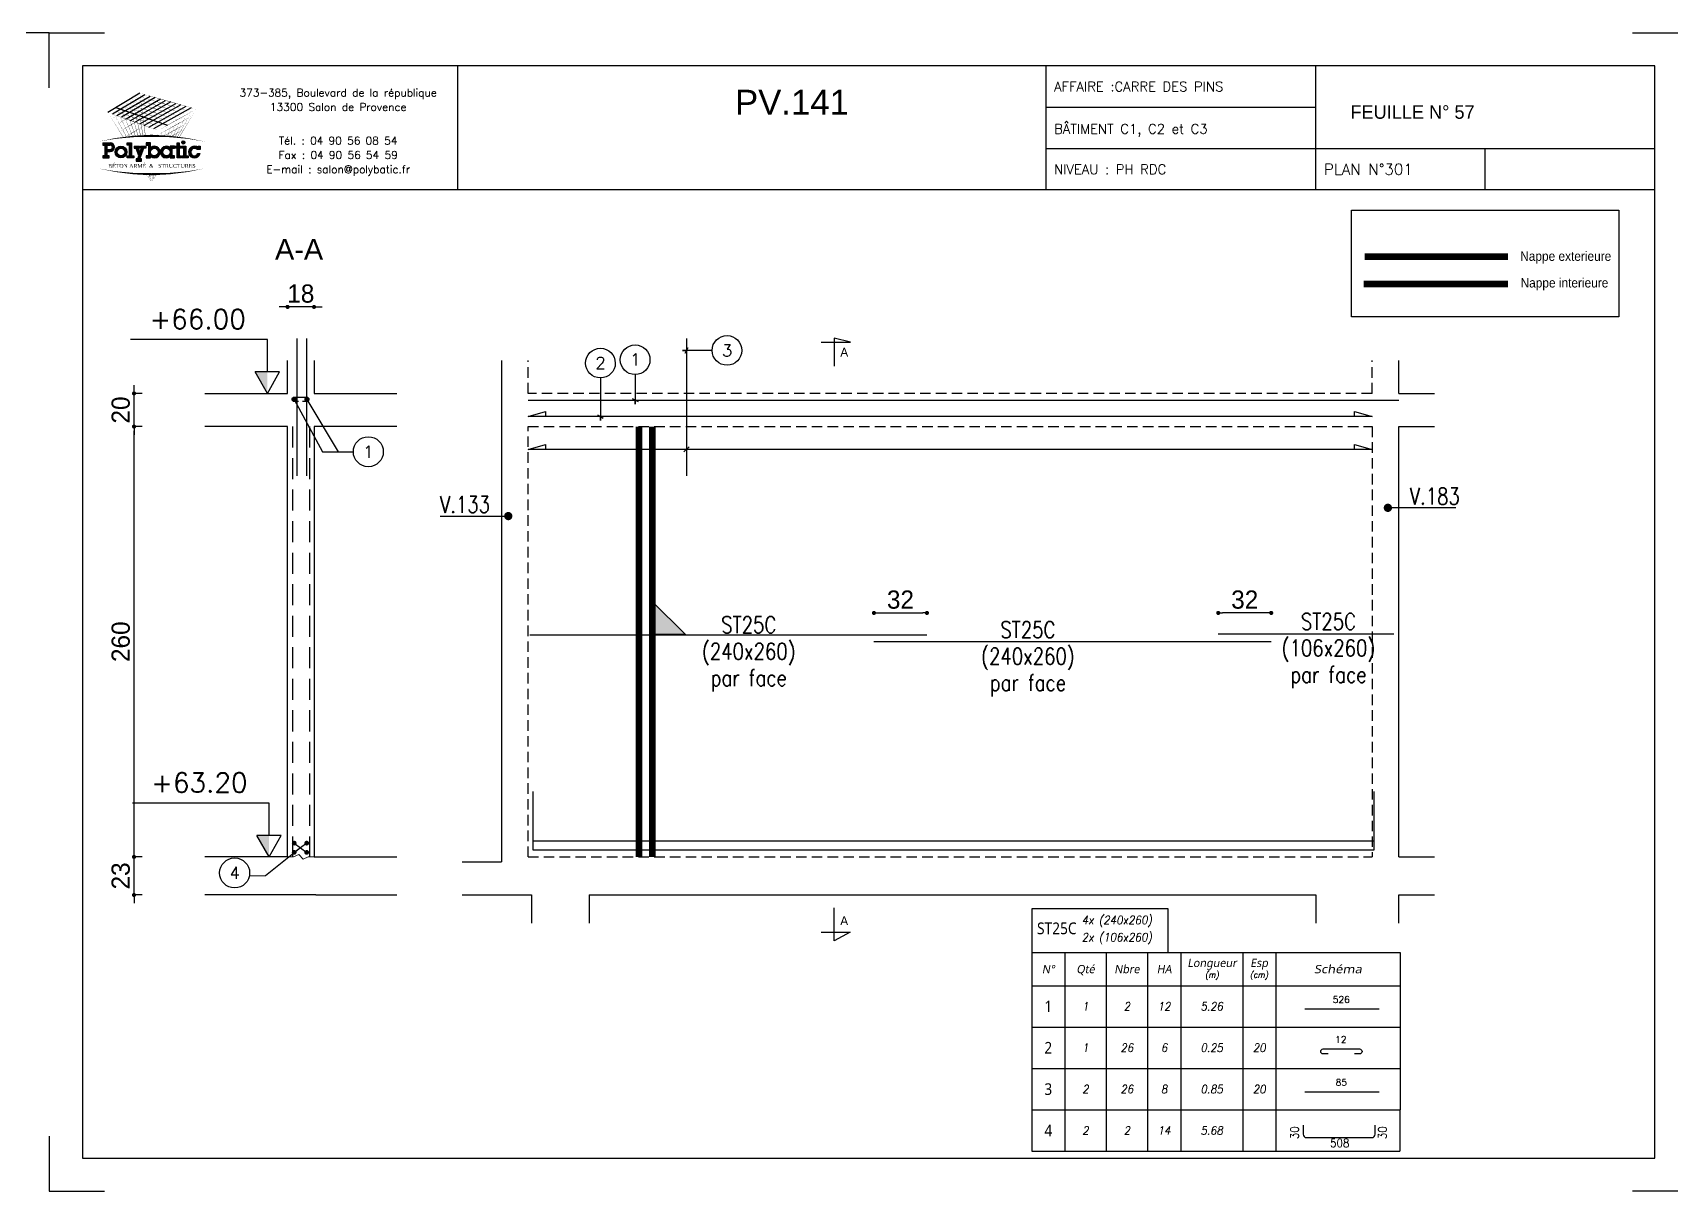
# Model space of a CAD drawing. Header units: metres. Extents: x -5618 to 118954, y -306 to 4637.
# Drawn here: x 49301 to 50291, y 894 to 1594 of the extents above; entities that cross this region are included whole.
import ezdxf
from ezdxf.enums import TextEntityAlignment as Align

# ---------------------------------------------------------------- set-up
doc = ezdxf.new("R2010")
doc.units = ezdxf.units.M
doc.linetypes.add('CACHE', pattern=[9.525, 6.35, -3.175])
doc.linetypes.add('CACHEX2', pattern=[19.05, 12.7, -6.35])
for name, color, linetype in [('COTATION', 1, 'Continuous'), ('GO-CARTOUCHE', 7, 'Continuous'), ('GO-FER-HA', 140, 'Continuous'), ('GO-TEXTE', 9, 'Continuous'), ('GO-TEXTE-FER', 3, 'Continuous'), ('K_ENT_M_Building_V.76', 7, 'Continuous'), ('STR_COTATION', 1, 'Continuous'), ('STR_TS', 22, 'Continuous'), ('STR_TS_TXT', 7, 'Continuous'), ('STR_VOI-POT', 6, 'Continuous')]:
    doc.layers.add(name, color=color, linetype=linetype)
doc.layers.add('Kofragna_forma', color=7, linetype='Continuous', lineweight=70)
doc.styles.add('ARIAL', font='ARIAL.TTF')
doc.styles.add('GrDimensions', font='simplex.shx')
doc.styles.add('Lucida', font='LSANSI.TTF')
doc.styles.add('POLYBATIC', font='TIMES.TTF')
doc.styles.add('schéma', font='simplex.shx')
doc.styles.add('Tableau', font='romans.shx', dxfattribs={"width": 0.9, "oblique": 10})
doc.styles.add('Tableau2', font='trebuc.TTF', dxfattribs={"width": 0.9, "oblique": 10})
doc.styles.add('TEXTE', font='romans.shx')
doc.styles.add('TEXTE TS', font='romans.shx', dxfattribs={"width": 0.7, "oblique": 15})
doc.styles.add('TEXTEBA', font='ARIAL.TTF')
doc.dimstyles.new('COUPE-20', dxfattribs={"dimscale": 0.5, "dimtxt": 22, "dimasz": 5, "dimexe": 0.05, "dimexo": 0, "dimgap": 5, "dimtad": 1, "dimdec": 0, "dimdsep": 46, "dimtxsty": 'Standard', "dimblk1": 'DOT', "dimblk2": 'DOT', "dimsah": 1, "dimcen": 0, "dimdle": 150, "dimclrd": 1, "dimclre": 1, "dimclrt": 7, "dimadec": 0, "dimazin": 0, "dimtfac": 1, "dimtdec": 0, "dimtix": 1, "dimtmove": 2, "dimatfit": 3, "dimldrblk": 'DOT', "dimfxl": 0, "dimtvp": 1, "dimtolj": 1, "dimtzin": 0, "dimarcsym": 0})

# ---------------------------------------------------------------- blocks, each defined once
blk = doc.blocks.new('A$C492E529B')
for color, points in [(140, [(1.413, 0.725, 1), (1.563, 0.725, 1)]), (256, [(-0.938, 0.7), (-1.138, 0.7), (-1.138, 0.6), (-1.038, 0.6), (-1.038, 0.1), (-1.138, 0.1), (-1.138, 0), (-0.838, 0), (-0.838, 0.1), (-0.938, 0.1)]), (256, [(-0.367, 0.45), (-0.268, 0.45), (-0.268, 0.55), (-0.523, 0.55), (-0.523, 0.45), (-0.473, 0.45), (-0.543, 0.253), (-0.612, 0.45), (-0.562, 0.45), (-0.562, 0.55), (-0.818, 0.55), (-0.818, 0.45), (-0.718, 0.45), (-0.595, 0.101), (-0.648, -0.05), (-0.718, -0.05), (-0.718, -0.15), (-0.468, -0.15), (-0.468, -0.05), (-0.543, -0.05)]), (256, [(1.393, 0.55), (1.292, 0.55), (1.292, 0.7), (1.193, 0.7), (1.193, 0.55), (1.093, 0.55), (1.093, 0.45), (1.193, 0.45), (1.193, 0), (1.393, 0), (1.393, 0.1), (1.292, 0.1), (1.292, 0.45), (1.393, 0.45)]), (256, [(1.613, 0.55), (1.413, 0.55), (1.413, 0.45), (1.513, 0.45), (1.513, 0.1), (1.413, 0.1), (1.413, 0), (1.712, 0), (1.712, 0.1), (1.613, 0.1)]), (256, [(2.13, 0.4), (2.283, 0.4), (2.283, 0.55), (2.183, 0.55), (2.183, 0.487, 3.359496), (2.272, 0.2), (2.166, 0.2, -3.125802)])]:
    blk.add_hatch(color=color).paths.add_polyline_path(points)
h = blk.add_hatch(color=256)
h.paths.add_polyline_path([(-1.983, 0.1), (-2.083, 0.1), (-2.083, 0.3), (-1.933, 0.3, 1), (-1.933, 0.7), (-2.283, 0.7), (-2.283, 0.6), (-2.183, 0.6), (-2.183, 0.1), (-2.283, 0.1), (-2.283, 0), (-1.983, 0)])
h.paths.add_polyline_path([(-2.083, 0.4), (-2.083, 0.6), (-1.933, 0.6, -1), (-1.933, 0.4)], flags=16)
h = blk.add_hatch(color=256)
h.paths.add_polyline_path([(-1.158, 0.275, 1), (-1.708, 0.275, 1)])
h.paths.add_polyline_path([(-1.608, 0.275, -1), (-1.258, 0.275, -1)], flags=16)
h = blk.add_hatch(color=256)
h.paths.add_polyline_path([(-0.047, 0.487), (-0.047, 0.7), (-0.248, 0.7), (-0.248, 0.6), (-0.147, 0.6), (-0.147, 0.1), (-0.248, 0.1), (-0.248, 0), (-0.047, 0), (-0.047, 0.063, 2.12132)])
h.paths.add_polyline_path([(-0.047, 0.275, -1), (0.303, 0.275, -1)], flags=16)
h = blk.add_hatch(color=256)
h.paths.add_polyline_path([(1.073, 0.1), (0.973, 0.1), (0.973, 0.45), (1.073, 0.45), (1.073, 0.55), (0.873, 0.55), (0.873, 0.487, 2.12132), (0.873, 0.063), (0.873, 0), (1.073, 0)])
h.paths.add_polyline_path([(0.523, 0.275, -1), (0.873, 0.275, -1)], flags=16)
for p, q in [((-0.595, 0.101), (-0.718, 0.45)), ((-0.648, -0.05), (-0.595, 0.101)), ((-0.543, 0.253), (-0.612, 0.45)), ((-0.543, -0.05), (-0.367, 0.45)), ((-0.543, 0.253), (-0.473, 0.45)), ((0.873, 0.55), (0.873, 0.487)), ((1.073, 0.55), (0.873, 0.55)), ((0.873, 0.063), (0.873, 0)), ((0.973, 0.1), (0.973, 0.45)), ((0.973, 0.45), (1.073, 0.45)), ((1.073, 0.1), (0.973, 0.1)), ((1.073, 0.45), (1.073, 0.55)), ((1.073, 0), (1.073, 0.1)), ((2.166, 0.2), (2.272, 0.2)), ((0.873, 0), (1.073, 0))]:
    blk.add_line(p, q)
for points in [[(-2.283, 0.7), (-1.933, 0.7)], [(-2.283, 0.7), (-2.283, 0.6), (-2.183, 0.6), (-2.183, 0.1), (-2.283, 0.1), (-2.283, 0), (-1.983, 0), (-1.983, 0.1), (-2.083, 0.1), (-2.083, 0.3), (-1.933, 0.3)], [(-2.083, 0.4), (-2.083, 0.6), (-1.933, 0.6)], [(-2.083, 0.4), (-1.933, 0.4)], [(-1.138, 0.7), (-0.938, 0.7), (-0.938, 0.1), (-0.838, 0.1), (-0.838, 0), (-1.138, 0), (-1.138, 0.1), (-1.038, 0.1), (-1.038, 0.6), (-1.138, 0.6), (-1.138, 0.7)], [(-0.818, 0.55), (-0.562, 0.55)], [(-0.818, 0.55), (-0.818, 0.45), (-0.718, 0.45)], [(-0.612, 0.45), (-0.562, 0.45), (-0.562, 0.55)], [(-0.523, 0.55), (-0.268, 0.55), (-0.268, 0.45), (-0.367, 0.45)], [(-0.473, 0.45), (-0.523, 0.45), (-0.523, 0.55)], [(-0.248, 0.7), (-0.248, 0.6), (-0.147, 0.6), (-0.147, 0.1), (-0.248, 0.1), (-0.248, 0), (-0.047, 0), (-0.047, 0.063)], [(-0.047, 0.487), (-0.047, 0.7), (-0.248, 0.7)], [(1.093, 0.55), (1.193, 0.55), (1.193, 0.7), (1.292, 0.7), (1.292, 0.55), (1.393, 0.55), (1.393, 0.45), (1.292, 0.45), (1.292, 0.1), (1.393, 0.1), (1.393, 0), (1.193, 0), (1.193, 0.45), (1.093, 0.45)], [(1.093, 0.45), (1.093, 0.55)], [(1.413, 0.45), (1.413, 0.55), (1.613, 0.55), (1.613, 0.1), (1.712, 0.1), (1.712, 0), (1.413, 0), (1.413, 0.1), (1.513, 0.1), (1.513, 0.45), (1.413, 0.45)], [(2.183, 0.487), (2.183, 0.55), (2.283, 0.55), (2.283, 0.4), (2.13, 0.4)], [(-0.648, -0.05), (-0.718, -0.05), (-0.718, -0.15), (-0.468, -0.15), (-0.468, -0.05), (-0.543, -0.05)]]:
    blk.add_lwpolyline(points)
at = {"color": 140}
blk.add_circle((1.488, 0.725), 0.075, dxfattribs=at)
for centre, radius in [((-1.433, 0.275), 0.275), ((-1.433, 0.275), 0.175), ((0.128, 0.275), 0.175), ((0.698, 0.275), 0.175)]:
    blk.add_circle(centre, radius)
for centre, radius, start, end in [((-1.933, 0.5), 0.2, 270, 90), ((-1.933, 0.5), 0.1, 270, 90), ((0.128, 0.275), 0.275, 230.4788, 129.5212), ((0.698, 0.275), 0.275, 50.4788, 309.5212), ((2.008, 0.275), 0.275, 50.4788, 344.17338), ((2.008, 0.275), 0.175, 45.58469, 334.62307)]:
    blk.add_arc(centre, radius, start, end)
blk = doc.blocks.new('POLYBATIC')
at = {"color": 140}
for p, q in [((-0.43, 3.281), (-1.602, 2.578)), ((-1.435, 2.518), (-0.241, 3.228)), ((-1.268, 2.457), (-0.053, 3.175)), ((0.135, 3.121), (-1.101, 2.397)), ((-0.934, 2.337), (0.323, 3.068)), ((-0.767, 2.276), (0.511, 3.015)), ((-1.309, 2.754), (0.586, 2.109)), ((0.7, 2.962), (-0.6, 2.216)), ((-0.433, 2.156), (0.888, 2.908)), ((1.076, 2.855), (-0.266, 2.095)), ((-0.099, 2.035), (1.264, 2.802)), ((1.452, 2.749), (0.067, 1.974))]:
    blk.add_line(p, q, dxfattribs=at)
for points in [[(-1.016, 2.93, 0.0156, 0, 0), (-0.43, 3.281, 0, 0, 0)], [(0.122, 2.71, 0.0156, 0, 0), (-0.869, 3.018, 0, 0, 0)], [(-0.491, 1.706, 0.0136, 0, 0), (-0.869, 3.018, 0, 0, 0)], [(-0.838, 2.873, 0.0156, 0, 0), (-0.241, 3.228, 0, 0, 0)], [(0.283, 2.803, 0.0156, 0, 0), (-0.723, 3.105, 0, 0, 0)], [(-0.398, 1.71, 0.014, 0, 0), (-0.723, 3.105, 0, 0, 0)], [(-0.661, 2.816, 0.0156, 0, 0), (-0.053, 3.175, 0, 0, 0)], [(0.444, 2.896, 0.0156, 0, 0), (-0.576, 3.193, 0, 0, 0)], [(-0.309, 1.714, 0.0145, 0, 0), (-0.576, 3.193, 0, 0, 0)], [(-0.483, 2.759, 0.0156, 0, 0), (0.135, 3.121, 0, 0, 0)], [(0.605, 2.988, 0.0156, 0, 0), (-0.43, 3.281, 0, 0, 0)], [(-0.225, 1.716, 0.0149, 0, 0), (-0.43, 3.281, 0, 0, 0)], [(-0.305, 2.702, 0.0156, 0, 0), (0.323, 3.068, 0, 0, 0)], [(-0.128, 2.646, 0.0156, 0, 0), (0.511, 3.015, 0, 0, 0)], [(-1.602, 2.578, 0, 0.0156, 0), (-1.016, 2.93, 0, 0, 0)], [(-0.684, 2.246, 0.0156, 0, 0), (-1.602, 2.578, 0, 0, 0)], [(-1.031, 1.66, 0.0111, 0, 0), (-1.602, 2.578, 0, 0, 0)], [(-1.456, 2.344, 0, 0.0156, 0), (-0.923, 2.663, 0, 0, 0)], [(-0.522, 2.339, 0.0156, 0, 0), (-1.455, 2.666, 0, 0, 0)], [(-0.913, 1.673, 0.0116, 0, 0), (-1.455, 2.666, 0, 0, 0)], [(-1.435, 2.518, 0, 0.0156, 0), (-0.838, 2.873, 0, 0, 0)], [(-1.31, 2.109, 0, 0.0156, 0), (-0.831, 2.397, 0, 0, 0)], [(-0.361, 2.432, 0.0156, 0, 0), (-1.309, 2.754, 0, 0, 0)], [(-0.8, 1.684, 0.0121, 0, 0), (-1.309, 2.754, 0, 0, 0)], [(-1.268, 2.457, 0, 0.0156, 0), (-0.661, 2.816, 0, 0, 0)], [(-0.2, 2.524, 0.0156, 0, 0), (-1.162, 2.842, 0, 0, 0)], [(-0.692, 1.693, 0.0126, 0, 0), (-1.162, 2.842, 0, 0, 0)], [(-1.101, 2.397, 0, 0.0156, 0), (-0.483, 2.759, 0, 0, 0)], [(-0.039, 2.617, 0.0156, 0, 0), (-1.016, 2.93, 0, 0, 0)], [(-0.589, 1.7, 0.0131, 0, 0), (-1.016, 2.93, 0, 0, 0)], [(-0.934, 2.337, 0, 0.0156, 0), (-0.305, 2.702, 0, 0, 0)], [(-0.391, 2.983, 0, 0.0156, 0), (-0.923, 2.663, 0, 0, 0)], [(-0.352, 2.685, 0, 0.0156, 0), (-0.831, 2.397, 0, 0, 0)], [(-0.767, 2.276, 0, 0.0156, 0), (-0.128, 2.646, 0, 0, 0)], [(-0.6, 2.216, 0, 0.0156, 0), (0.05, 2.589, 0, 0, 0)], [(-0.433, 2.156, 0, 0.0156, 0), (0.227, 2.532, 0, 0, 0)], [(0.586, 2.109, 0, 0.0156, 0), (-0.361, 2.432, 0, 0, 0)], [(-0.266, 2.095, 0, 0.0156, 0), (0.405, 2.475, 0, 0, 0)], [(0.762, 2.207, 0, 0.0156, 0), (-0.2, 2.524, 0, 0, 0)], [(-0.099, 2.035, 0, 0.0156, 0), (0.582, 2.418, 0, 0, 0)], [(0.937, 2.305, 0, 0.0156, 0), (-0.039, 2.617, 0, 0, 0)], [(0.05, 2.589, 0.0156, 0, 0), (0.7, 2.962, 0, 0, 0)], [(1.113, 2.402, 0, 0.0156, 0), (0.122, 2.71, 0, 0, 0)], [(0.227, 2.532, 0.0156, 0, 0), (0.888, 2.908, 0, 0, 0)], [(1.289, 2.5, 0, 0.0156, 0), (0.283, 2.803, 0, 0, 0)], [(0.405, 2.475, 0.0156, 0, 0), (1.076, 2.855, 0, 0, 0)], [(1.465, 2.598, 0, 0.0156, 0), (0.444, 2.896, 0, 0, 0)], [(0.582, 2.418, 0.0156, 0, 0), (1.264, 2.802, 0, 0, 0)], [(1.641, 2.695, 0, 0.0156, 0), (0.605, 2.988, 0, 0, 0)], [(0.76, 2.362, 0.0156, 0, 0), (1.452, 2.749, 0, 0, 0)], [(0.781, 1.685, 0.00933, 0, 0), (1.113, 2.402, 0, 0, 0)], [(0.852, 2.095, 0.0156, 0, 0), (1.491, 2.45, 0, 0, 0)], [(0.865, 1.678, 0.0103, 0, 0), (1.289, 2.5, 0, 0, 0)], [(0.937, 2.305, 0.0156, 0, 0), (1.641, 2.695, 0, 0, 0)], [(0.942, 1.67, 0.0112, 0, 0), (1.465, 2.598, 0, 0, 0)], [(1.012, 1.663, 0.012, 0, 0), (1.641, 2.695, 0, 0, 0)], [(-1.165, 1.875, 0, 0.0156, 0), (-0.739, 2.131, 0, 0, 0)], [(-1.019, 1.641, 0, 0.0156, 0), (-0.646, 1.864, 0, 0, 0)], [(-0.312, 2.386, 0, 0.0156, 0), (-0.739, 2.131, 0, 0, 0)], [(0.234, 1.914, 0, 0.0156, 0), (-0.684, 2.246, 0, 0, 0)], [(-0.273, 2.088, 0, 0.0156, 0), (-0.646, 1.864, 0, 0, 0)], [(0.41, 2.012, 0, 0.0156, 0), (-0.522, 2.339, 0, 0, 0)], [(0.067, 1.974, 0, 0.0156, 0), (0.76, 2.362, 0, 0, 0)], [(0.213, 1.74, 0, 0.0156, 0), (0.852, 2.095, 0, 0, 0)], [(0.21, 1.716, 0.00323, 0, 0), (0.234, 1.914, 0, 0, 0)], [(0.234, 1.914, 0, 0.0156, 0), (0.937, 2.305, 0, 0, 0)], [(0.349, 1.712, 0.00465, 0, 0), (0.41, 2.012, 0, 0, 0)], [(0.447, 1.708, 0.00693, 0.0156, 0), (0.767, 1.886, 0, 0, 0)], [(0.474, 1.706, 0.00597, 0, 0), (0.586, 2.109, 0, 0, 0)], [(0.587, 1.7, 0.00718, 0, 0), (0.762, 2.207, 0, 0, 0)], [(0.68, 1.675, 0.0156, 0, 0), (1.193, 1.96, 0, 0, 0)], [(0.689, 1.693, 0.0083, 0, 0), (0.937, 2.305, 0, 0, 0)], [(0.765, 1.884, 0.0156, 0, 0), (1.342, 2.205, 0, 0, 0)], [(-1.953, 1.508, 0, 0.0781, -0.053843), (0, 1.719, 0, 0, 0)], [(-0.234, 1.79, 0, 0.00638, 0), (-0.365, 1.711, 0, 0.00638, 0)], [(1.953, 1.508, 0, 0.0781, 0.053843), (0, 1.719, 0, 0, 0)], [(0.96, 1.668, 0.00293, 0, 0), (1.044, 1.715, 0, 0, 0)], [(-1.953, 0.523, 0, 0.0781, 0.053843), (0, 0.312, 0, 0, 0)], [(0, 0, 0, 0.00381, 0), (-0.195, 0.315, 0, 0.00381, 0)], [(0, 0, 0, 0.00368, 0), (-0.171, 0.314, 0, 0.00368, 0)], [(0, 0, 0, 0.00356, 0), (-0.149, 0.314, 0, 0.00356, 0)], [(0, 0, 0, 0.00345, 0), (-0.128, 0.313, 0, 0.00345, 0)], [(0, 0, 0, 0.00334, 0), (-0.109, 0.313, 0, 0.00334, 0)], [(0, 0, 0, 0.00324, 0), (-0.09, 0.313, 0, 0.00324, 0)], [(0, 0, 0, 0.00315, 0), (-0.073, 0.313, 0, 0.00315, 0)], [(0, 0, 0, 0.00306, 0), (-0.056, 0.313, 0, 0.00306, 0)], [(0, 0, 0, 0.00306, 0), (-0.056, 0.313, 0, 0.00306, 0)], [(0, 0, 0, 0.00298, 0), (-0.041, 0.313, 0, 0.00298, 0)], [(1.953, 0.523, 0, 0.0781, -0.053843), (0, 0.312, 0, 0, 0)], [(0, 0, 0, 0.0051, 0), (0.038, 0.313, 0, 0.0051, 0)], [(0, 0, 0, 0.00425, 0), (0.127, 0.313, 0, 0.00425, 0)], [(0, 0, 0, 0.00408, 0), (0.145, 0.314, 0, 0.00408, 0)], [(0, 0, 0, 0.00392, 0), (0.162, 0.314, 0, 0.00392, 0)], [(0, 0, 0, 0.00378, 0), (0.177, 0.314, 0, 0.00378, 0)], [(0, 0, 0, 0.00365, 0), (0.191, 0.315, 0, 0.00365, 0)], [(0, 0, 0, 0.00486, 0), (0.064, 0.313, 0, 0.00486, 0)], [(0, 0, 0, 0.00464, 0), (0.087, 0.313, 0, 0.00464, 0)], [(0, 0, 0, 0.00443, 0), (0.108, 0.313, 0, 0.00443, 0)]]:
    blk.add_lwpolyline(points, format="xyseb", dxfattribs=at)
at = {"color": 5, "xscale": 0.78125, "yscale": 0.78125, "zscale": 0.78125}
blk.add_blockref('A$C492E529B', (0, 0.91), dxfattribs=at)
at = {"lineweight": 60, "style": 'POLYBATIC'}
for s, p in [('BÉTON ARMÉ', (-1.587, 0.547)), ('STRUCTURES', (0.24, 0.547))]:
    blk.add_text(s, height=0.1406, dxfattribs=at).set_placement(p)
at = {"color": 140, "style": 'POLYBATIC'}
blk.add_text('&', height=0.141, dxfattribs=at).set_placement((0, 0.547), align=Align.CENTER)
blk = doc.blocks.new('ime')
at = {"layer": 'COTATION', "const_width": 2.5}
blk.add_lwpolyline([(1.25, 0, -1), (-1.25, 0, -1)], format="xyb", close=True, dxfattribs=at)
at = {"layer": 'COTATION'}
blk.add_lwpolyline([(41.09, 0), (0, 0)], dxfattribs=at)
at = {"layer": 'COTATION', "color": 7, "style": 'TEXTE TS', "width": 0.8}
blk.add_attdef('NAME', (9.08, 2), '', height=10, dxfattribs=at)
blk = doc.blocks.new('mrega')
at = {"layer": 'STR_TS_TXT', "style": 'TEXTE TS', "width": 0.8}
for tag, p in [('ST10', (14.48, 0)), ('DIM', (14.48, -16)), ('NOTE', (14.48, -32))]:
    blk.add_attdef(tag, text='', height=10, dxfattribs=at).set_placement(p, align=Align.CENTER)
blk = doc.blocks.new('_DOT')
at = {"color": 0, "linetype": 'ByBlock'}
blk.add_line((-0.5, 0), (-1, 0), dxfattribs=at)
at = {"color": 0, "linetype": 'ByBlock', "const_width": 0.5}
blk.add_lwpolyline([(-0.25, 0, 1), (0.25, 0, 1)], format="xyb", close=True, dxfattribs=at)
blk = doc.blocks.new('*D1045')
at = {"layer": 'DEFPOINTS', "color": 0, "lineweight": -3, "ltscale": 4.5}
for p in [(49841.59, 1243.18), (49841.59, 1229.93, 187.69), (49809.59, 1225.9, 187.69)]:
    blk.add_point(p, dxfattribs=at)
at = {"layer": 'STR_COTATION', "color": 1, "lineweight": -2, "ltscale": 4.5}
for p, q in [((49809.59, 1243.2), (49809.59, 1243.2)), ((49812.09, 1243.18), (49839.09, 1243.18)), ((49841.59, 1243.2), (49841.59, 1243.2))]:
    blk.add_line(p, q, dxfattribs=at)
at = {"layer": 'STR_COTATION', "color": 1, "lineweight": -2, "ltscale": 4.5, "xscale": 2.5, "yscale": 2.5, "zscale": 2.5, "rotation": 180}
blk.add_blockref('_DOT', (49809.59, 1243.18), dxfattribs=at)
at = {"layer": 'STR_COTATION', "color": 1, "lineweight": -2, "ltscale": 4.5, "xscale": 2.5, "yscale": 2.5, "zscale": 2.5}
blk.add_blockref('_DOT', (49841.59, 1243.18), dxfattribs=at)
at = {"layer": 'STR_COTATION', "color": 7, "lineweight": -3, "ltscale": 4.5, "insert": (49825.59, 1251.18), "char_height": 11, "attachment_point": 5}
blk.add_mtext('\\A1;32', dxfattribs=at)
blk = doc.blocks.new('*D1046')
at = {"layer": 'COTATION', "color": 1, "lineweight": -2, "ltscale": 4.5}
for p, q in [((49362.53, 1098.29), (49362.53, 1100.79)), ((49367.53, 1095.79), (49362.51, 1095.79)), ((49362.53, 1072.79), (49362.53, 1095.79)), ((49367.53, 1072.79), (49362.51, 1072.79)), ((49362.53, 1070.29), (49362.53, 1067.79))]:
    blk.add_line(p, q, dxfattribs=at)
at = {"layer": 'DEFPOINTS', "color": 0, "lineweight": -3, "ltscale": 4.5}
for p in [(49362.53, 1095.79), (49405.3, 1095.79), (49405.3, 1072.79)]:
    blk.add_point(p, dxfattribs=at)
at = {"layer": 'COTATION', "color": 1, "lineweight": -2, "ltscale": 4.5, "xscale": 2.5, "yscale": 2.5, "zscale": 2.5}
for p, rotation in [((49362.53, 1095.79), 270), ((49362.53, 1072.79), 90)]:
    blk.add_blockref('_DOT', p, dxfattribs=dict(at, rotation=rotation))
at = {"layer": 'COTATION', "color": 7, "lineweight": -3, "ltscale": 4.5, "insert": (49354.53, 1084.29), "char_height": 11, "attachment_point": 5, "rotation": 90}
blk.add_mtext('\\A1;23', dxfattribs=at)
blk = doc.blocks.new('*D1047')
at = {"layer": 'COTATION', "color": 1, "lineweight": -2, "ltscale": 4.5}
for p, q in [((49367.53, 1355.79), (49362.51, 1355.79)), ((49362.53, 1098.29), (49362.53, 1353.29)), ((49367.53, 1095.79), (49362.51, 1095.79))]:
    blk.add_line(p, q, dxfattribs=at)
at = {"layer": 'DEFPOINTS', "color": 0, "lineweight": -3, "ltscale": 4.5}
for p in [(49362.53, 1355.79), (49405.3, 1355.79), (49405.3, 1095.79)]:
    blk.add_point(p, dxfattribs=at)
at = {"layer": 'COTATION', "color": 1, "lineweight": -2, "ltscale": 4.5, "xscale": 2.5, "yscale": 2.5, "zscale": 2.5}
for p, rotation in [((49362.53, 1355.79), 90), ((49362.53, 1095.79), 270)]:
    blk.add_blockref('_DOT', p, dxfattribs=dict(at, rotation=rotation))
at = {"layer": 'COTATION', "color": 7, "lineweight": -3, "ltscale": 4.5, "insert": (49354.53, 1225.79), "char_height": 11, "attachment_point": 5, "rotation": 90}
blk.add_mtext('\\A1;260', dxfattribs=at)
blk = doc.blocks.new('*D1048')
at = {"layer": 'COTATION', "color": 1, "lineweight": -2, "ltscale": 4.5}
for p, q in [((49362.53, 1378.29), (49362.53, 1380.79)), ((49367.53, 1375.79), (49362.51, 1375.79)), ((49362.53, 1355.79), (49362.53, 1375.79)), ((49367.53, 1355.79), (49362.51, 1355.79)), ((49362.53, 1353.29), (49362.53, 1350.79))]:
    blk.add_line(p, q, dxfattribs=at)
at = {"layer": 'DEFPOINTS', "color": 0, "lineweight": -3, "ltscale": 4.5}
for p in [(49362.53, 1375.79), (49405.3, 1375.79), (49405.3, 1355.79)]:
    blk.add_point(p, dxfattribs=at)
at = {"layer": 'COTATION', "color": 1, "lineweight": -2, "ltscale": 4.5, "xscale": 2.5, "yscale": 2.5, "zscale": 2.5}
for p, rotation in [((49362.53, 1375.79), 270), ((49362.53, 1355.79), 90)]:
    blk.add_blockref('_DOT', p, dxfattribs=dict(at, rotation=rotation))
at = {"layer": 'COTATION', "color": 7, "lineweight": -3, "ltscale": 4.5, "insert": (49354.53, 1365.79), "char_height": 11, "attachment_point": 5, "rotation": 90}
blk.add_mtext('\\A1;20', dxfattribs=at)
blk = doc.blocks.new('*D1049')
at = {"layer": 'DEFPOINTS', "color": 0, "lineweight": -3, "ltscale": 4.5}
for p in [(49455.3, 1428.07), (49455.3, 1395.79, 187.69), (49471.3, 1395.79, 187.69)]:
    blk.add_point(p, dxfattribs=at)
at = {"layer": 'STR_COTATION', "color": 1, "lineweight": -2, "ltscale": 4.5}
for p, q in [((49452.8, 1428.07), (49450.3, 1428.07)), ((49455.3, 1428.08), (49455.3, 1428.09)), ((49471.3, 1428.07), (49455.3, 1428.07)), ((49471.3, 1428.08), (49471.3, 1428.09)), ((49473.8, 1428.07), (49476.3, 1428.07))]:
    blk.add_line(p, q, dxfattribs=at)
at = {"layer": 'STR_COTATION', "color": 1, "lineweight": -2, "ltscale": 4.5, "xscale": 2.5, "yscale": 2.5, "zscale": 2.5}
blk.add_blockref('_DOT', (49455.3, 1428.07), dxfattribs=at)
at = {"layer": 'STR_COTATION', "color": 1, "lineweight": -2, "ltscale": 4.5, "xscale": 2.5, "yscale": 2.5, "zscale": 2.5, "rotation": 180}
blk.add_blockref('_DOT', (49471.3, 1428.07), dxfattribs=at)
at = {"layer": 'STR_COTATION', "color": 7, "lineweight": -3, "ltscale": 4.5, "insert": (49463.3, 1436.07), "char_height": 11, "attachment_point": 5}
blk.add_mtext('\\A1;18', dxfattribs=at)
blk = doc.blocks.new('Barre libre')
at = {"layer": 'GO-TEXTE-FER'}
for p, q in [((0, 0), (0, -1)), ((0, 0), (8.9, 0)), ((0.8, 0), (0.8, -1)), ((1.8, 0), (1.8, -1)), ((2.8, 0), (2.8, -1)), ((3.6, 0), (3.6, -1)), ((5.1, 0), (5.1, -1)), ((5.9, 0), (5.9, -1)), ((8.9, 0), (8.9, -1)), ((0, -1), (8.9, -1))]:
    blk.add_line(p, q, dxfattribs=at)
at = {"layer": 'GO-TEXTE-FER', "color": 1}
blk.add_line((6.603, -0.563), (8.394, -0.563), dxfattribs=at)
at = {"layer": 'GO-TEXTE-FER', "style": 'Tableau2', "width": 0.9}
blk.add_attdef('NUMERO', text='', height=0.28, dxfattribs=at).set_placement((0.4, -0.5), align=Align.MIDDLE_CENTER)
at = {"layer": 'GO-TEXTE-FER', "color": 1, "style": 'Tableau'}
blk.add_attdef('Longueur', text='', height=0.16, dxfattribs=at).set_placement((7.481, -0.336), align=Align.MIDDLE_CENTER)
at = {"layer": 'GO-TEXTE-FER', "style": 'Tableau', "oblique": 10, "width": 0.9}
for tag, p in [('QUANTITE', (1.3, -0.5)), ('NOMBRE', (2.3, -0.5)), ('NUANCE', (3.2, -0.5)), ('LONGUEUR', (4.35, -0.5)), ('ESPACEMENTS', (5.5, -0.5))]:
    blk.add_attdef(tag, text='', height=0.2, dxfattribs=at).set_placement(p, align=Align.MIDDLE_CENTER)
blk = doc.blocks.new('Désignation')
at = {"layer": 'GO-TEXTE-FER'}
for p, q in [((0, 0.8), (8.9, 0.8)), ((0, 0.8), (0, 0)), ((0.8, 0.8), (0.8, 0)), ((1.8, 0.8), (1.8, 0)), ((2.8, 0.8), (2.8, 0)), ((3.6, 0.8), (3.6, 0)), ((5.1, 0.8), (5.1, 0)), ((5.9, 0.8), (5.9, 0)), ((8.9, 0.8), (8.9, 0)), ((0, 0), (8.9, 0))]:
    blk.add_line(p, q, dxfattribs=at)
at = {"layer": 'GO-TEXTE-FER', "style": 'Tableau2', "oblique": 10}
for s, p in [('N°', (0.4, 0.4)), ('Qté', (1.3, 0.4)), ('Nbre', (2.3, 0.4)), ('HA', (3.2, 0.4)), ('Longueur', (4.356, 0.55)), ('Esp', (5.494, 0.55))]:
    blk.add_text(s, height=0.2, dxfattribs=at).set_placement(p, align=Align.MIDDLE_CENTER)
at = {"layer": 'GO-TEXTE-FER', "style": 'Tableau2', "oblique": 10, "width": 1.2}
blk.add_text('Schéma', height=0.2, dxfattribs=at).set_placement((7.4, 0.4), align=Align.MIDDLE_CENTER)
at = {"layer": 'GO-TEXTE-FER', "color": 7, "style": 'Tableau', "oblique": 10, "width": 0.9}
for s, p in [('(m)', (4.356, 0.265)), ('(cm)', (5.494, 0.265))]:
    blk.add_text(s, height=0.15, dxfattribs=at).set_placement(p, align=Align.MIDDLE_CENTER)
blk = doc.blocks.new('Epingle')
at = {"layer": 'GO-TEXTE-FER'}
for p, q in [((0, 0), (0, -1)), ((0, 0), (8.9, 0)), ((0.8, 0), (0.8, -1)), ((1.8, 0), (1.8, -1)), ((2.8, 0), (2.8, -1)), ((3.6, 0), (3.6, -1)), ((5.1, 0), (5.1, -1)), ((5.9, 0), (5.9, -1)), ((8.9, 0), (8.9, -1)), ((0, -1), (8.9, -1))]:
    blk.add_line(p, q, dxfattribs=at)
at = {"layer": 'GO-TEXTE-FER', "color": 1}
blk.add_lwpolyline([(7.162, -0.65), (7.042, -0.65, -1), (7.042, -0.53), (7.922, -0.53, -1), (7.922, -0.65), (7.802, -0.65)], format="xyb", dxfattribs=at)
at = {"layer": 'GO-TEXTE-FER', "style": 'Tableau2', "width": 0.9}
blk.add_attdef('NUMERO', text='', height=0.28, dxfattribs=at).set_placement((0.4, -0.5), align=Align.MIDDLE_CENTER)
at = {"layer": 'GO-TEXTE-FER', "color": 1, "style": 'Tableau'}
blk.add_attdef('Longueur', text='', height=0.16, dxfattribs=at).set_placement((7.469, -0.303), align=Align.MIDDLE_CENTER)
at = {"layer": 'GO-TEXTE-FER', "style": 'Tableau', "oblique": 10, "width": 0.9}
for tag, p in [('QUANTITE', (1.3, -0.5)), ('NOMBRE', (2.3, -0.5)), ('NUANCE', (3.2, -0.5)), ('LONGUEUR', (4.35, -0.5)), ('ESPACEMENTS', (5.5, -0.5))]:
    blk.add_attdef(tag, text='', height=0.2, dxfattribs=at).set_placement(p, align=Align.MIDDLE_CENTER)
blk = doc.blocks.new('A$C6F247267')
blk.add_hatch(color=256).paths.add_polyline_path([(0, -0.2), (-0.2, 0), (0, 0)])
blk.add_lwpolyline([(-0.2, 0), (0, 0), (0, -0.2), (-0.2, 0)])
blk = doc.blocks.new('*D1341')
at = {"layer": 'DEFPOINTS', "color": 0, "lineweight": -3, "ltscale": 4.5}
for p in [(50017.59, 1243.18), (50017.59, 1230.63, 187.69), (50049.59, 1225.9, 187.69)]:
    blk.add_point(p, dxfattribs=at)
at = {"layer": 'STR_COTATION', "color": 1, "lineweight": -2, "ltscale": 4.5}
for p, q in [((50017.59, 1243.2), (50017.59, 1243.2)), ((50047.09, 1243.18), (50020.09, 1243.18)), ((50049.59, 1243.2), (50049.59, 1243.2))]:
    blk.add_line(p, q, dxfattribs=at)
at = {"layer": 'STR_COTATION', "color": 1, "lineweight": -2, "ltscale": 4.5, "xscale": 2.5, "yscale": 2.5, "zscale": 2.5, "rotation": 180}
blk.add_blockref('_DOT', (50017.59, 1243.18), dxfattribs=at)
at = {"layer": 'STR_COTATION', "color": 1, "lineweight": -2, "ltscale": 4.5, "xscale": 2.5, "yscale": 2.5, "zscale": 2.5}
blk.add_blockref('_DOT', (50049.59, 1243.18), dxfattribs=at)
at = {"layer": 'STR_COTATION', "color": 7, "lineweight": -3, "ltscale": 4.5, "insert": (50033.59, 1251.18), "char_height": 11, "attachment_point": 5}
blk.add_mtext('\\A1;32', dxfattribs=at)
blk = doc.blocks.new('Spécial')
at = {"layer": 'GO-TEXTE-FER'}
for p, q in [((0, 0), (0, -1)), ((0, 0), (8.9, 0)), ((0.8, 0), (0.8, -1)), ((1.8, 0), (1.8, -1)), ((2.8, 0), (2.8, -1)), ((3.6, 0), (3.6, -1)), ((5.1, 0), (5.1, -1)), ((5.9, 0), (5.9, -1)), ((8.9, 0), (8.9, -1)), ((0, -1), (8.9, -1))]:
    blk.add_line(p, q, dxfattribs=at)
at = {"layer": 'GO-TEXTE-FER', "style": 'Tableau2', "width": 0.9}
blk.add_attdef('NUMERO', text='', height=0.28, dxfattribs=at).set_placement((0.4, -0.5), align=Align.MIDDLE_CENTER)
at = {"layer": 'GO-TEXTE-FER', "style": 'Tableau', "oblique": 10, "width": 0.9}
for tag, p in [('QUANTITE', (1.3, -0.5)), ('NOMBRE', (2.3, -0.5)), ('NUANCE', (3.2, -0.5)), ('LONGUEUR', (4.35, -0.5)), ('ESPACEMENTS', (5.5, -0.5))]:
    blk.add_attdef(tag, text='', height=0.2, dxfattribs=at).set_placement(p, align=Align.MIDDLE_CENTER)

msp = doc.modelspace()

# ---------------------------------------------------------------- linework, layer by layer
for p, q in [((49913.44, 1573.71), (49913.44, 1498.77)), ((50076.41, 1573.74), (50076.41, 1498.77)), ((49913.44, 1548.71), (50076.41, 1548.71)), ((49913.44, 1523.72), (50076.41, 1523.72)), ((50076.41, 1523.74), (50281.27, 1523.74)), ((50178.75, 1523.74), (50178.75, 1498.77))]:
    msp.add_line(p, q)
at = {"color": 7, "linetype": 'Continuous', "lineweight": -3}
for p, q in [((49450.48, 1388.79, 187.69), (49435.73, 1388.79, 187.69)), ((49443.1, 1375.79, 187.69), (49435.73, 1388.79, 187.69)), ((49450.48, 1388.79, 187.69), (49435.73, 1388.79, 187.69)), ((49443.1, 1375.79, 187.69), (49435.73, 1388.79, 187.69)), ((49443.1, 1375.79, 187.69), (49450.48, 1388.79, 187.69)), ((49443.1, 1375.79, 187.69), (49450.48, 1388.79, 187.69)), ((49451.53, 1108.79, 187.69), (49436.78, 1108.79, 187.69)), ((49444.16, 1095.79, 187.69), (49436.78, 1108.79, 187.69)), ((49451.53, 1108.79, 187.69), (49436.78, 1108.79, 187.69)), ((49444.16, 1095.79, 187.69), (49436.78, 1108.79, 187.69)), ((49444.16, 1095.79, 187.69), (49451.53, 1108.79, 187.69)), ((49444.16, 1095.79, 187.69), (49451.53, 1108.79, 187.69))]:
    msp.add_line(p, q, dxfattribs=at)
for points in [[(49311.36, 1560.38), (49311.36, 1593.71), (49278.03, 1593.71)], [(49311.36, 1560.38), (49311.36, 1593.71), (49344.69, 1593.71)], [(50267.94, 1593.71), (50301.27, 1593.71), (50301.27, 1560.38)], [(49558.01, 1573.71), (49558.01, 1498.77)], [(50281.27, 1498.77), (49331.36, 1498.77)], [(49311.36, 927.11), (49311.36, 893.78), (49344.69, 893.78)], [(50301.27, 927.11), (50301.27, 893.78), (50267.94, 893.78)]]:
    msp.add_lwpolyline(points)
msp.add_lwpolyline([(49331.36, 1573.71), (49331.36, 913.78), (50281.27, 913.78), (50281.27, 1573.71)], close=True)
at = {"lineweight": 18, "elevation": 187.69}
msp.add_lwpolyline([(49471.3, 1095.79), (49467.84, 1095.79), (49464.82, 1094.36), (49462.07, 1097.13), (49458.91, 1095.79), (49455.3, 1095.79)], dxfattribs=at)
at = {"color": 7, "linetype": 'Continuous', "lineweight": -3}
for points in [[(49435.73, 1388.79, 187.69), (49443.1, 1375.79, 187.69), (49443.1, 1388.76, 187.69)], [(49435.73, 1388.79, 187.69), (49443.1, 1375.79, 187.69), (49443.1, 1388.76, 187.69)], [(49436.78, 1108.79, 187.69), (49444.16, 1095.79, 187.69), (49444.16, 1108.75, 187.69)], [(49436.78, 1108.79, 187.69), (49444.16, 1095.79, 187.69), (49444.16, 1108.75, 187.69)]]:
    msp.add_solid(points, dxfattribs=at)
at = {"layer": 'COTATION'}
for p, q in [((49694.67, 1340.49, 187.69), (49698.03, 1343.44, 187.69)), ((49459.31, 1104.1, 93.84), (49466.86, 1098.5, 93.84)), ((49466.86, 1104.1, 93.84), (49459.31, 1098.5, 93.84))]:
    msp.add_line(p, q, dxfattribs=at)
at = {"layer": 'COTATION', "elevation": 187.69}
for points in [[(50099.98, 1361.81), (50099.98, 1364.81), (50110.54, 1361.81), (49600.59, 1361.81), (49611.14, 1364.81), (49611.14, 1361.81)], [(50099.98, 1341.97), (50099.98, 1344.97), (50110.54, 1341.97), (49600.59, 1341.97), (49611.14, 1344.97), (49611.14, 1341.97)]]:
    msp.add_lwpolyline(points, dxfattribs=at)
at = {"layer": 'GO-FER-HA', "elevation": 187.69}
for points in [[(49711.82, 1401.84, -512.322006), (49711.82, 1401.77), (49693.95, 1401.77), (49696.35, 1401.77), (49695.45, 1400.07), (49697.25, 1403.46)], [(49644.31, 1385.15, -512.322006), (49644.38, 1385.15), (49644.38, 1359.41), (49644.38, 1361.81), (49646.07, 1360.91), (49642.68, 1362.7)], [(49665.27, 1387.2, -512.322006), (49665.34, 1387.2), (49665.34, 1369.33), (49665.34, 1371.73), (49667.04, 1370.84), (49663.65, 1372.63)]]:
    msp.add_lwpolyline(points, format="xyb", dxfattribs=at)
at = {"layer": 'GO-FER-HA', "elevation": 93.84}
for points in [[(49459.31, 1372.22), (49476.46, 1340.59), (49495.05, 1340.59)], [(49467.01, 1372.22), (49485.79, 1340.59), (49495.05, 1340.59)], [(49463.09, 1101.3), (49442.03, 1084.31), (49432.17, 1084.05)]]:
    msp.add_lwpolyline(points, dxfattribs=at)
at = {"layer": 'GO-FER-HA'}
for centre in [(49504.1, 1340.59, 93.84), (49423.34, 1086.08, 93.84)]:
    msp.add_circle(centre, 9.06, dxfattribs=at)
at = {"layer": 'GO-TEXTE', "elevation": 187.69, "flags": 128}
for points in [[(49777.67, 1406.86), (49795.32, 1406.85), (49785.64, 1409.14), (49785.64, 1392.22)], [(49777.65, 1050.28), (49795.3, 1050.28), (49785.62, 1045), (49785.62, 1064.92)]]:
    msp.add_lwpolyline(points, dxfattribs=at)
at = {"layer": 'GO-TEXTE-FER'}
msp.add_lwpolyline([(49904.92, 1037.98), (49987.42, 1037.98), (49987.42, 1064.41), (49904.92, 1064.41)], close=True, dxfattribs=at)
at = {"layer": 'K_ENT_M_Building_V.76', "color": 30, "linetype": 'Continuous', "lineweight": -3}
for p, q in [((49436.6, 1408.29, 187.69), (49360.46, 1408.29, 187.69)), ((49436.6, 1408.29, 187.69), (49360.46, 1408.29, 187.69)), ((49443.1, 1408.29, 187.69), (49436.6, 1408.29, 187.69)), ((49443.1, 1408.29, 187.69), (49436.6, 1408.29, 187.69)), ((49443.1, 1388.79, 187.69), (49443.1, 1408.29, 187.69)), ((49443.1, 1388.79, 187.69), (49443.1, 1408.29, 187.69)), ((49437.66, 1128.29, 187.69), (49361.52, 1128.29, 187.69)), ((49437.66, 1128.29, 187.69), (49361.52, 1128.29, 187.69)), ((49444.16, 1128.29, 187.69), (49437.66, 1128.29, 187.69)), ((49444.16, 1128.29, 187.69), (49437.66, 1128.29, 187.69)), ((49444.16, 1108.79, 187.69), (49444.16, 1128.29, 187.69)), ((49444.16, 1108.79, 187.69), (49444.16, 1128.29, 187.69))]:
    msp.add_line(p, q, dxfattribs=at)
at = {"layer": 'Kofragna_forma', "color": 4, "lineweight": -3}
for p, q in [((49455.3, 1375.79, 187.69), (49455.3, 1395.79, 187.69)), ((49471.3, 1395.79, 187.69), (49471.3, 1375.79, 187.69)), ((49584.59, 1395.79, 187.69), (49584.59, 1156.79, 187.69)), ((50126.64, 1375.79, 187.69), (50126.64, 1395.79, 187.69)), ((49405.3, 1375.79, 187.69), (49455.3, 1375.79, 187.69)), ((49471.3, 1375.79, 281.53), (49521.3, 1375.79, 281.53)), ((50126.64, 1375.79, 187.69), (50148.33, 1375.79, 187.69)), ((49455.3, 1355.79, 187.69), (49405.3, 1355.79, 187.69)), ((49455.3, 1095.79, 187.69), (49455.3, 1355.79, 187.69)), ((49471.3, 1355.79, 187.69), (49471.3, 1095.79, 187.69)), ((49521.3, 1355.79, 281.53), (49471.3, 1355.79, 281.53)), ((50126.64, 1355.79, 187.69), (50148.33, 1355.79, 187.69)), ((50126.64, 1095.79, 187.69), (50126.64, 1355.79, 187.69)), ((49584.59, 1156.79, 187.69), (49584.59, 1092.79, 187.69)), ((49455.3, 1095.79, 187.69), (49405.3, 1095.79, 187.69)), ((49471.3, 1095.79, 187.69), (49521.3, 1095.79, 187.69)), ((49560.89, 1092.79, 187.69), (49584.59, 1092.79, 187.69)), ((50126.64, 1095.79, 187.69), (50148.33, 1095.79, 187.69)), ((49472.3, 1072.79, 187.69), (49405.3, 1072.79, 187.69)), ((49472.3, 1072.79, 187.69), (49521.3, 1072.79, 187.69)), ((49560.89, 1072.79, 187.69), (49602.59, 1072.79, 187.69)), ((49602.59, 1072.79, 187.69), (49602.59, 1055.79, 187.69)), ((49637.59, 1072.79, 187.69), (49637.59, 1055.79, 187.69)), ((49637.59, 1072.79, 187.69), (50076.54, 1072.79, 187.69)), ((50076.54, 1072.79, 187.69), (50076.54, 1055.79, 187.69)), ((50126.64, 1055.79, 187.69), (50126.64, 1072.79, 187.69)), ((50126.64, 1072.79, 187.69), (50148.33, 1072.79, 187.69))]:
    msp.add_line(p, q, dxfattribs=at)
at = {"layer": 'Kofragna_forma', "linetype": 'CACHE', "lineweight": -3}
for p, q in [((49600.59, 1375.79, 187.69), (49600.59, 1395.79, 187.69)), ((50110.54, 1375.79, 187.69), (50110.54, 1395.79, 187.69)), ((50110.54, 1375.79, 187.69), (49600.59, 1375.79, 187.69)), ((49600.59, 1095.79, 187.69), (49600.59, 1355.79, 187.69)), ((49600.59, 1355.79, 187.69), (50110.54, 1355.79, 187.69)), ((50110.54, 1355.79, 187.69), (50110.54, 1095.79, 187.69)), ((49600.59, 1095.79, 187.69), (50110.54, 1095.79, 187.69))]:
    msp.add_line(p, q, dxfattribs=at)
at = {"layer": 'STR_COTATION', "lineweight": -3, "ltscale": 4.5}
msp.add_lwpolyline([(50068.92, 933.7), (50068.92, 928.19, 0.414214), (50070.92, 926.19), (50110.37, 926.19, 0.414214), (50112.37, 928.19), (50112.37, 933.7)], format="xyb", dxfattribs=at)
at = {"layer": 'STR_TS', "color": 3}
for p, q in [((49601.59, 1229.93, 187.69), (49841.59, 1229.93, 187.69)), ((50017.59, 1230.63, 187.69), (50123.64, 1230.63, 187.69)), ((49809.59, 1225.9, 187.69), (50049.59, 1225.9, 187.69))]:
    msp.add_line(p, q, dxfattribs=at)
at = {"layer": 'STR_TS', "color": 7}
msp.add_lwpolyline([(50098.17, 1486.45), (50259.71, 1486.45), (50259.71, 1422.16), (50098.17, 1422.16)], close=True, dxfattribs=at)
at = {"layer": 'STR_TS', "linetype": 'CACHE', "ltscale": 2, "const_width": 4}
msp.add_lwpolyline([(50192.59, 1458.45), (50106.03, 1458.45)], dxfattribs=at)
at = {"layer": 'STR_TS', "const_width": 4}
msp.add_lwpolyline([(50192.59, 1442), (50105.47, 1442)], dxfattribs=at)
at = {"layer": 'STR_TS', "linetype": 'ByBlock', "ltscale": 2, "const_width": 4, "elevation": 187.69}
msp.add_lwpolyline([(49667.63, 1095.79), (49667.63, 1355.79)], dxfattribs=at)
at = {"layer": 'STR_TS', "linetype": 'CACHE', "ltscale": 2, "const_width": 4, "elevation": 187.69}
msp.add_lwpolyline([(49675.67, 1095.79), (49675.67, 1355.79)], dxfattribs=at)
at = {"layer": 'STR_VOI-POT', "color": 3}
for p, q in [((49460.97, 1408.96, 187.69), (49460.97, 1325.96, 187.69)), ((49466.69, 1408.96, 187.69), (49466.69, 1325.96, 187.69))]:
    msp.add_line(p, q, dxfattribs=at)
at = {"layer": 'STR_VOI-POT'}
for p, q in [((49696.35, 1408.96, 187.69), (49696.35, 1325.96, 187.69)), ((49600.59, 1371.73, 187.69), (50126.64, 1371.73, 187.69))]:
    msp.add_line(p, q, dxfattribs=at)
at = {"layer": 'STR_VOI-POT', "const_width": 1.44, "elevation": 93.84}
for points in [[(49458.59, 1372.22, -1), (49460.03, 1372.22, -1)], [(49466.14, 1372.22, -1), (49467.58, 1372.22, -1)], [(49458.59, 1104.1, -1), (49460.03, 1104.1, -1)], [(49458.59, 1098.5, -1), (49460.03, 1098.5, -1)], [(49466.14, 1104.1, -1), (49467.58, 1104.1, -1)], [(49466.14, 1098.5, -1), (49467.58, 1098.5, -1)]]:
    msp.add_lwpolyline(points, format="xyb", close=True, dxfattribs=at)
at = {"layer": 'STR_VOI-POT', "elevation": 93.84}
msp.add_lwpolyline([(49461.93, 1370.92), (49459.31, 1370.92, -0.414214), (49458, 1372.22), (49458, 1372.31, -0.414214), (49459.31, 1373.62), (49466.86, 1373.62, -0.431995), (49468.17, 1372.22), (49468.17, 1372.22, -0.414214), (49466.86, 1370.92), (49464.25, 1370.92)], format="xyb", dxfattribs=at)
at = {"layer": 'STR_VOI-POT', "color": 1, "linetype": 'CACHEX2', "elevation": 187.69}
for points in [[(49458.38, 1355.79), (49458.38, 1095.79)], [(49468.64, 1355.79), (49468.64, 1095.79)]]:
    msp.add_lwpolyline(points, dxfattribs=at)
at = {"layer": 'STR_VOI-POT', "elevation": 187.69}
for points in [[(50111.64, 1135.3), (50111.64, 1105.3), (49603.59, 1105.3), (49603.59, 1135.3)], [(50111.64, 1129.9), (50111.64, 1099.9), (49603.59, 1099.9), (49603.59, 1129.9)]]:
    msp.add_lwpolyline(points, dxfattribs=at)

# ---------------------------------------------------------------- block references
at = {"xscale": 16.49835000000894, "yscale": 16.49834999989253, "zscale": 16.49835000000003}
msp.add_blockref('POLYBATIC', (49373.13, 1503.09), dxfattribs=at)
at = {"layer": 'COTATION'}
ref = msp.add_blockref('ime', (50120.09, 1306.69, 187.69), dxfattribs=at)
ref.add_attrib('NAME', 'V.183', (50133.36, 1308.69, 187.69), dxfattribs={"color": 7, "height": 10, "style": 'TEXTE TS', "width": 0.8})
ref = msp.add_blockref('ime', (49588.65, 1301.69, 187.69), dxfattribs=dict(at, xscale=-1))
ref.add_attrib('NAME', 'V.133', (49547.44, 1303.69, 187.69), dxfattribs={"color": 7, "height": 10, "style": 'TEXTE TS', "width": 0.8})
at = {"layer": 'GO-FER-HA', "xscale": 25, "yscale": 25, "zscale": 25}
msp.add_blockref('Désignation', (49904.92, 1017.98), dxfattribs=at)
at = {"layer": 'GO-FER-HA', "xscale": 24.99585865624249, "yscale": 24.99585865564586, "zscale": 24.9958586556}
msp.add_blockref('Spécial', (49904.92, 942.98), dxfattribs=at).add_auto_attribs({'NUMERO': '4', 'QUANTITE': '2', 'NOMBRE': '2', 'NUANCE': '14', 'LONGUEUR': '5.68'})
at = {"layer": 'GO-TEXTE-FER', "xscale": 25, "yscale": 25, "zscale": 25}
for name, p, values in [('Barre libre', (49904.92, 1017.98), {'NUMERO': '1', 'QUANTITE': '1', 'NOMBRE': '2', 'NUANCE': '12', 'Longueur': '526', 'LONGUEUR': '5.26'}), ('Epingle', (49904.92, 992.98), {'NUMERO': '2', 'QUANTITE': '1', 'NOMBRE': '26', 'NUANCE': '6', 'Longueur': '12', 'LONGUEUR': '0.25', 'ESPACEMENTS': '20'}), ('Barre libre', (49904.92, 967.98), {'NUMERO': '3', 'QUANTITE': '2', 'NOMBRE': '26', 'NUANCE': '8', 'Longueur': '85', 'LONGUEUR': '0.85', 'ESPACEMENTS': '20'})]:
    msp.add_blockref(name, p, dxfattribs=at).add_auto_attribs(values)
at = {"layer": 'STR_TS', "xscale": 100, "yscale": 100, "zscale": 100, "rotation": 180}
msp.add_blockref('A$C6F247267', (49675.67, 1230.09, 210.23), dxfattribs=at)
at = {"layer": 'STR_TS_TXT'}
for p, values in [((49719.48, 1231, 281.53), {'NOTE': 'par face', 'ST10': 'ST25C', 'DIM': '(240x260)'}), ((49888.13, 1228.05, 281.53), {'NOTE': 'par face', 'ST10': 'ST25C', 'DIM': '(240x260)'}), ((50069.71, 1233, 281.53), {'NOTE': 'par face', 'ST10': 'ST25C', 'DIM': '(106x260)'})]:
    msp.add_blockref('mrega', p, dxfattribs=at).add_auto_attribs(values)

# ---------------------------------------------------------------- texts
for s, height, style, p in [('AFFAIRE :CARRE DES PINS', 5.8328, 'schéma', (49918.44, 1558.3)), ('PV.141', 15, 'ARIAL', (49725.67, 1544.27)), ('BÂTIMENT C1, C2 et C3', 5.8328, 'schéma', (49918.44, 1532.74)), ('PLAN N°301', 6.666, 'schéma', (50081.41, 1507.89)), ('NIVEAU : PH RDC', 5.8328, 'schéma', (49918.44, 1508.3))]:
    msp.add_text(s, height=height, dxfattribs=dict(style=style)).set_placement(p)
at = {"style": 'schéma'}
for s, p in [('373-385, Boulevard de la république', (49485.89, 1555.18)), ('13300 Salon de Provence', (49485.89, 1546.55)), ('Tél. : 04 90 56 08 54', (49485.89, 1526.16)), ('Fax : 04 90 56 54 59', (49485.89, 1517.53)), ('E-mail : salon@polybatic.fr', (49485.89, 1508.9))]:
    msp.add_text(s, height=4.6662, dxfattribs=at).set_placement(p, align=Align.CENTER)
at = {"linetype": 'ByBlock', "lineweight": -3, "ltscale": 4.5}
msp.add_text('FEUILLE N° 57', height=8.2, dxfattribs=at).set_placement((50097.41, 1541.72))
at = {"layer": 'GO-CARTOUCHE', "color": 2, "style": 'TEXTEBA', "width": 0.9}
for s, p in [('Nappe exterieure', (50227.53, 1455.9)), ('Nappe interieure', (50226.76, 1439.81))]:
    msp.add_text(s, height=5.7024, dxfattribs=at).set_placement(p, align=Align.CENTER)
at = {"layer": 'GO-FER-HA', "style": 'TEXTE'}
for s, p in [('2', (49644.38, 1394.21, 281.69)), ('1', (49665.34, 1396.26, 281.69)), ('3', (49720.87, 1401.77, 281.69))]:
    msp.add_text(s, height=7.2, rotation=360, dxfattribs=at).set_placement(p, align=Align.MIDDLE_CENTER)
for s, p in [('1', (49504.1, 1340.59, 93.84)), ('4', (49423.34, 1086.08, 93.84))]:
    msp.add_text(s, height=7.2, dxfattribs=at).set_placement(p, align=Align.MIDDLE_CENTER)
at = {"layer": 'GO-FER-HA', "color": 1, "ltscale": 4.5, "style": 'Tableau', "width": 0.9}
for p in [(50066.2, 925.26), (50119.29, 925.26)]:
    msp.add_text('30', height=5, rotation=90, dxfattribs=at).set_placement(p)
msp.add_text('508', height=5, dxfattribs=at).set_placement((50085.21, 920.42))
at = {"layer": 'GO-TEXTE', "style": 'TEXTEBA'}
msp.add_text('A-A', height=12.497, dxfattribs=at).set_placement((49447.71, 1456.62, 187.69))
at = {"layer": 'GO-TEXTE', "linetype": 'Continuous', "style": 'Lucida'}
for rotation, p in [(359.98193, (49789.25, 1398.06, 187.69)), (0.0018, (49789.23, 1054.55, 187.69))]:
    msp.add_text('A', height=5.32, rotation=rotation, dxfattribs=at).set_placement(p)
at = {"layer": 'GO-TEXTE-FER', "style": 'Tableau', "oblique": 10, "width": 0.9}
for s, p in [('4x (240x260)', (49935.1, 1055.11)), ('2x (106x260)', (49935.1, 1044.71))]:
    msp.add_text(s, height=5.0562, dxfattribs=at).set_placement(p)
at = {"layer": 'GO-TEXTE-FER', "style": 'Tableau2', "width": 0.9}
msp.add_attdef('ST25C', text='1', height=7.08, dxfattribs=at).set_placement((49920.06, 1052.61), align=Align.MIDDLE_CENTER)
at = {"layer": 'K_ENT_M_Building_V.76', "color": 0, "linetype": 'Continuous', "lineweight": -3, "char_height": 11.7, "attachment_point": 9, "style": 'GrDimensions'}
for s, insert in [('+66.00', (49430.1, 1414.79, 187.69)), ('\\A1;+63.20', (49431.16, 1134.79, 187.69))]:
    msp.add_mtext(s, dxfattribs=dict(at, insert=insert))

# ---------------------------------------------------------------- dimensions: what is measured, and where the dimension line sits
at = {"layer": 'COTATION', "lineweight": -3, "ltscale": 4.5}
for base, p1, p2, picture, middle in [((49362.53, 1375.79, 93.84), (49405.3, 1355.79, 93.84), (49405.3, 1375.79, 93.84), '*D1048', (49354.53, 1365.79, 93.84)), ((49362.53, 1355.79, 93.84), (49405.3, 1095.79, 93.84), (49405.3, 1355.79, 93.84), '*D1047', (49354.53, 1225.79, 93.84)), ((49362.53, 1095.79, 93.84), (49405.3, 1072.79, 93.84), (49405.3, 1095.79, 93.84), '*D1046', (49354.53, 1084.29, 93.84))]:
    dim = msp.add_linear_dim(base=base, p1=p1, p2=p2, angle=90, dimstyle='COUPE-20', dxfattribs=at)
    dim.commit()
    dim.dimension.update_dxf_attribs({"geometry": picture, "text_midpoint": middle})
at = {"layer": 'STR_COTATION', "lineweight": -3, "ltscale": 4.5}
dim = msp.add_linear_dim(base=(49455.3, 1428.07), p1=(49471.3, 1395.79, 187.69), p2=(49455.3, 1395.79, 187.69), angle=180, text='18', dimstyle='COUPE-20', override={"dimfxl": 0.1}, dxfattribs=at)
dim.commit()
dim.dimension.update_dxf_attribs({"geometry": '*D1049', "text_midpoint": (49463.3, 1436.07)})
for base, p1, p2, picture, middle in [((49841.59, 1243.18), (49809.59, 1225.9, 187.69), (49841.59, 1229.93, 187.69), '*D1045', (49825.59, 1251.18)), ((50017.59, 1243.18), (50049.59, 1225.9, 187.69), (50017.59, 1230.63, 187.69), '*D1341', (50033.59, 1251.18))]:
    dim = msp.add_linear_dim(base=base, p1=p1, p2=p2, dimstyle='COUPE-20', override={"dimfxl": 0.1}, dxfattribs=at)
    dim.commit()
    dim.dimension.update_dxf_attribs({"geometry": picture, "text_midpoint": middle})

doc.saveas('drawing.dxf')
